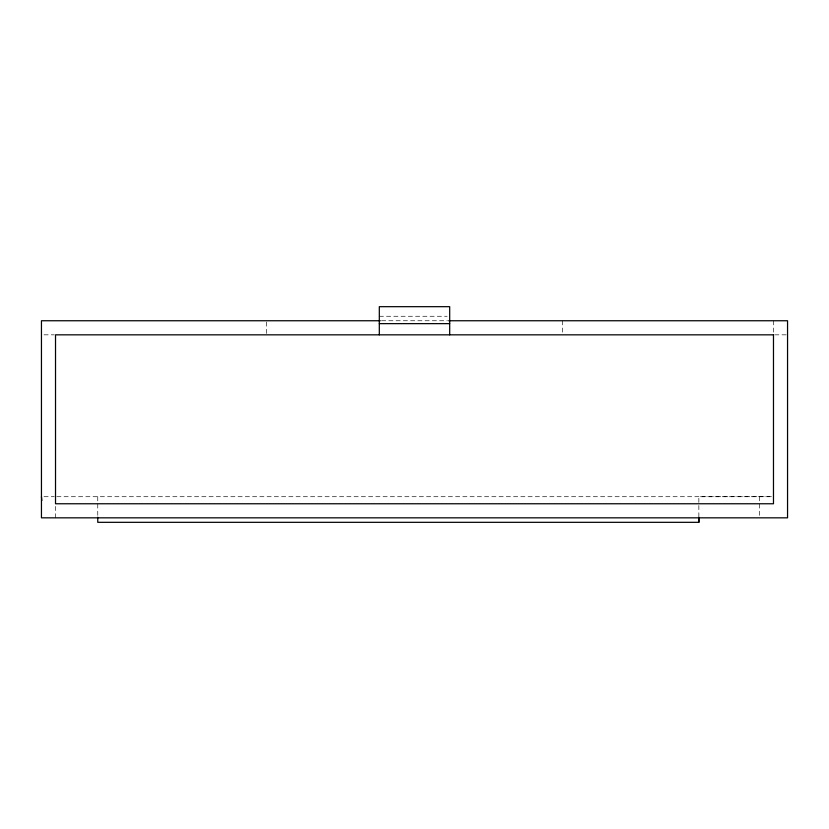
<?xml version="1.0" encoding="UTF-8"?>
<svg xmlns="http://www.w3.org/2000/svg" width="829" height="829" viewBox="0 0 829 829"><rect width="100%" height="100%" fill="white"/><g stroke="black" fill="none" stroke-linecap="round" stroke-linejoin="round"><path stroke-width="0.62" stroke-dasharray="4.14 3.11" d="M55.522 517.835L55.522 505.41M379.309 316.263L447.132 316.263M381.578 320.75L447.422 320.75M44.01 334.833L54.248 334.833M774.752 334.833L786.275 334.833M44.01 496.716L54.248 496.716M56.807 496.716L772.193 496.716L698.857 496.737L698.857 516.591M773.478 320.75L773.478 333.548M759.395 496.716L759.395 517.835M562.311 320.75L562.311 333.548M266.689 322.035L266.689 333.548M97.76 496.716L97.76 516.591"/><path stroke-width="1.24" d="M698.857 517.835L698.857 522.322L97.76 522.322L97.76 517.203M380.293 320.75L41.45 320.75L41.45 517.835L787.55 517.835L787.55 320.75L448.707 320.75M379.309 323.642L449.691 323.642M41.45 496.716L41.875 500.447M698.857 517.203L698.857 522.322M449.691 334.833L449.691 306.678L379.309 306.678L379.309 334.833M773.478 334.833L55.522 334.833L55.522 503.763L773.478 503.763L773.478 334.833"/></g></svg>
